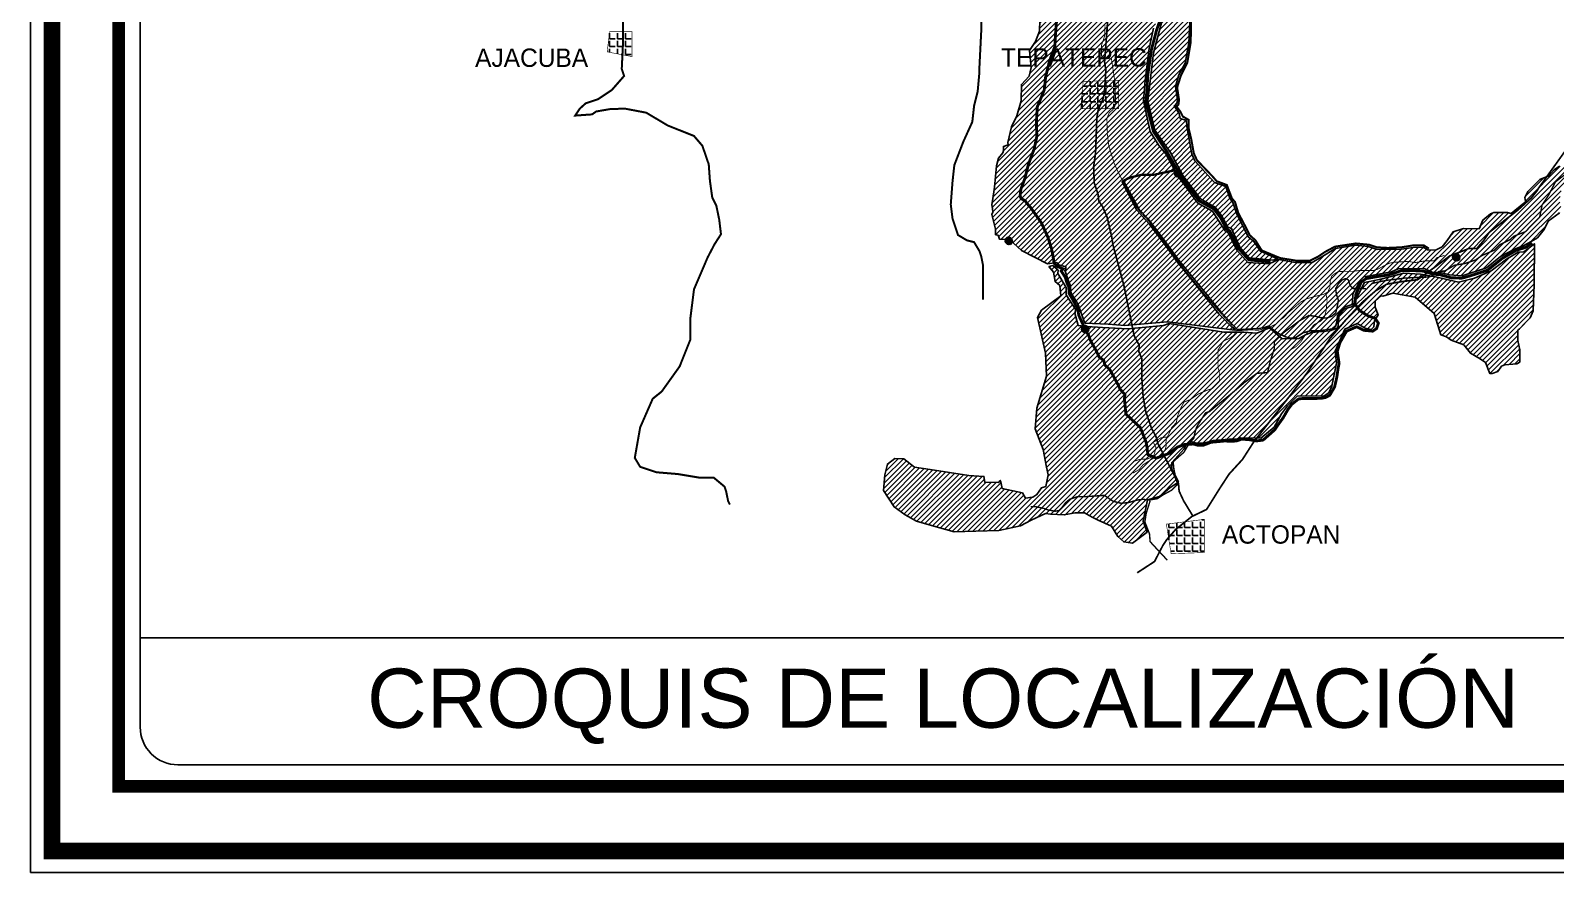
# Model space of a CAD drawing. Header units: millimetres. Extents: x 466933 to 471722, y 2222002 to 2227696.
# Drawn here: x 466933 to 467665, y 2222002 to 2222406 of the extents above; entities that cross this region are included whole.
import ezdxf

# ---------------------------------------------------------------- set-up
doc = ezdxf.new("R2010")
doc.units = ezdxf.units.MM
doc.header["$MEASUREMENT"] = 0
doc.linetypes.add('DASHED2', pattern=[0.375, 0.25, -0.125])
doc.layers.add('CROQUIS', color=7, linetype='Continuous')
doc.layers.add('ediplan', color=7, linetype='Continuous')
doc.styles.add('LETRERITO', font='arial.ttf')
pattern_1 = [(45, (467441.8328, 2222504.3395), (-1.21534, 1.21534), [])]
pattern_2 = [(0, (467441.8328, 2222504.3395), (0, 3.78125), [2.75, -1.03125]), (90, (467441.8328, 2222504.3395), (-3.78125, 2e-16), [2.75, -1.03125])]

msp = doc.modelspace()

# ---------------------------------------------------------------- hatches: boundary and pattern name
at = {"layer": 'CROQUIS', "linetype": 'Continuous'}
h = msp.add_hatch(dxfattribs=at)
h.set_pattern_fill('ANSI31', color=91, scale=13.75, style=0)
h.set_pattern_definition(pattern_1)
h.paths.add_polyline_path([(467457.72, 2222334.33), (467460.78, 2222335.92), (467466.17, 2222337.14), (467472.17, 2222337.14), (467482.32, 2222339.34), (467478.16, 2222347.04), (467474.86, 2222351.08), (467470.69, 2222357.76), (467467.51, 2222372.43), (467468.25, 2222382.46), (467470.1, 2222397.58), (467472.3, 2222407.24), (467474.26, 2222411.64), (467475.2, 2222419.79), (467472.63, 2222426.39), (467469.94, 2222437.88), (467468.35, 2222442.65), (467456.72, 2222439.11), (467454.28, 2222440.33), (467452.29, 2222446.58), (467425.12, 2222432.64), (467414.84, 2222429.34), (467414.11, 2222423.35), (467413.99, 2222418.46), (467414.36, 2222417.97), (467417.66, 2222411.37), (467417.51, 2222405.88), (467415.56, 2222400.87), (467412.74, 2222396.59), (467413.6, 2222388.4), (467412.5, 2222384.24), (467408.83, 2222380.33), (467408.7, 2222372.5), (467406.59, 2222365.2), (467404.02, 2222360.06), (467402.31, 2222352.48), (467402.43, 2222351.38), (467400.23, 2222350.64), (467400.23, 2222348.69), (467399.86, 2222347.47), (467397.91, 2222345.02), (467396.92, 2222341.29), (467395.94, 2222331.01), (467394.96, 2222324.53), (467394.6, 2222322.7), (467394.96, 2222320.74), (467395.21, 2222319.15), (467394.6, 2222317.93), (467396.43, 2222310.96), (467396.43, 2222308.27), (467397.66, 2222308.03), (467398.27, 2222306.19), (467403.28, 2222305.83), (467408.94, 2222300.62), (467421.3, 2222294.26), (467425.83, 2222294.87), (467426.81, 2222293.89), (467430.24, 2222292.92), (467430.24, 2222291.82), (467429.63, 2222291.2), (467431.46, 2222285.95), (467432.32, 2222283.99), (467432.81, 2222280.2), (467435.99, 2222275.19), (467439.37, 2222265.92), (467450.51, 2222265.43), (467458.46, 2222264.7), (467479.02, 2222266.41), (467511.36, 2222262.42), (467503.65, 2222270.25), (467493.86, 2222282.6), (467483.58, 2222295.19), (467478.52, 2222302.48), (467470.2, 2222313.49), (467464.2, 2222319.97), (467457.2, 2222333.59)])
h = msp.add_hatch(dxfattribs=at)
h.set_pattern_fill('ANSI31', color=91, scale=13.75, style=0)
h.set_pattern_definition(pattern_1)
h.paths.add_polyline_path([(467497.38, 2222447.2), (467496.41, 2222441.33), (467494.81, 2222434.36), (467494.69, 2222429.11), (467489.92, 2222412.97), (467489.23, 2222400.27), (467487.51, 2222390.61), (467484.45, 2222384.86), (467482.74, 2222379.36), (467483.72, 2222373), (467483.47, 2222371.29), (467482.5, 2222370.31), (467482.13, 2222370.07), (467484.6, 2222366.41), (467485.09, 2222363.96), (467488.03, 2222362.98), (467488.27, 2222360.17), (467490.6, 2222346.85), (467492.07, 2222343.67), (467501.61, 2222333.27), (467507, 2222331.32), (467508.86, 2222325.72), (467510.57, 2222323.4), (467512.04, 2222318.63), (467517.67, 2222307.26), (467520.48, 2222305.06), (467523.54, 2222300.41), (467531.74, 2222296.74), (467529.54, 2222296.01), (467518.16, 2222297.23), (467513.75, 2222302.37), (467509.71, 2222311.17), (467507.88, 2222311.9), (467504.94, 2222317.41), (467502, 2222321.32), (467494.78, 2222325.48), (467486.27, 2222336.69), (467480.39, 2222347.69), (467472.93, 2222358.45), (467469.5, 2222372.47), (467472.19, 2222395.46), (467476.35, 2222411.2), (467477.33, 2222420.5), (467474.63, 2222427.59), (467472.3, 2222438.65), (467469.61, 2222443.67)])
h = msp.add_hatch(dxfattribs=at)
h.set_pattern_fill('ANGLE', scale=13.75, style=0)
h.set_pattern_definition(pattern_2)
h.paths.add_polyline_path([(467211.17, 2222405.61), (467221.96, 2222405.61), (467221.96, 2222393.68), (467210.03, 2222395.95)])
h = msp.add_hatch(dxfattribs=at)
h.set_pattern_fill('ANSI31', color=91, scale=13.75, style=0)
h.set_pattern_definition(pattern_1)
h.paths.add_polyline_path([(467482.47, 2222338.82), (467484.19, 2222336.01), (467493.61, 2222323.42), (467500.59, 2222319.62), (467506.58, 2222310.09), (467508.05, 2222309.35), (467512.33, 2222300.8), (467517.58, 2222294.86), (467527.74, 2222294.37), (467532.27, 2222296.45), (467540.35, 2222294.99), (467548.42, 2222294.99), (467552.71, 2222297.55), (467559.68, 2222301.71), (467569.23, 2222303.18), (467575.35, 2222302.57), (467579.63, 2222301.22), (467591.24, 2222301.36), (467596.87, 2222302.1), (467601.77, 2222302.34), (467603.72, 2222301), (467607.64, 2222300.87), (467610.82, 2222302.46), (467613.27, 2222305.52), (467616.08, 2222309.68), (467620.98, 2222311.27), (467628.57, 2222311.15), (467630.28, 2222315.3), (467633.95, 2222318.24), (467635.54, 2222318.85), (467642.15, 2222318.85), (467643.86, 2222318.36), (467649.95, 2222323.46), (467650.81, 2222324.2), (467650.44, 2222326.15), (467651.91, 2222328.96), (467657.66, 2222334.71), (467662.07, 2222336.54), (467664.64, 2222339.36), (467667.21, 2222341.07), (467668.92, 2222341.19), (467669.78, 2222341.44), (467672.71, 2222346.69), (467673.08, 2222349.99), (467676.51, 2222352.07), (467677.98, 2222354.89), (467678.4, 2222359.37), (467676.44, 2222360.47), (467675.7, 2222364.39), (467678.27, 2222370.5), (467682.31, 2222372.58), (467687.21, 2222373.56), (467690.51, 2222373.56), (467698.22, 2222378.2), (467700.06, 2222382.36), (467703.73, 2222387.5), (467709.24, 2222389.82), (467717.31, 2222390.06), (467720.01, 2222388.11), (467720.98, 2222387.01), (467722.33, 2222380.65), (467726.37, 2222376.49), (467727.96, 2222373.43), (467731.14, 2222372.95), (467734.73, 2222372.82), (467738.89, 2222374.04), (467740.85, 2222374.65), (467743.3, 2222377.22), (467743.05, 2222378.93), (467744.03, 2222379.55), (467746.97, 2222379.42), (467749.29, 2222379.06), (467750.03, 2222378.45), (467746.48, 2222374.53), (467741.46, 2222369.03), (467739.75, 2222366.34), (467738.65, 2222364.87), (467732.77, 2222364.14), (467725.89, 2222358.69), (467720.26, 2222356.24), (467719.52, 2222354.17), (467708.26, 2222353.06), (467707.04, 2222351.11), (467703.98, 2222349.15), (467700.8, 2222345.24), (467700.8, 2222342.06), (467698.6, 2222339.61), (467693.95, 2222337.05), (467690.52, 2222336.44), (467686.85, 2222337.05), (467679.99, 2222337.17), (467668.44, 2222330.63), (467667.95, 2222329.65), (467667.22, 2222324.27), (467668.08, 2222320.11), (467666.98, 2222318.64), (467661.71, 2222314.73), (467659.75, 2222310.7), (467656.57, 2222306.78), (467653.51, 2222305.07), (467649.96, 2222303.12), (467645.47, 2222301.32), (467638.86, 2222297.78), (467632.13, 2222292.4), (467620.38, 2222288.48), (467614.26, 2222288.97), (467609.85, 2222290.07), (467606.37, 2222290.18), (467602.45, 2222291.89), (467590.09, 2222292.01), (467586.54, 2222290.54), (467573.2, 2222288.1), (467571.25, 2222286.14), (467569.9, 2222283.33), (467567.9, 2222279.87), (467567.77, 2222274.73), (467564.1, 2222273.63), (467560.55, 2222269.47), (467560.31, 2222266.29), (467559.57, 2222264.21), (467558.11, 2222263.11), (467551.33, 2222262.24), (467547.66, 2222262.24), (467543.86, 2222261.14), (467540.93, 2222259.18), (467538.11, 2222258.69), (467535.66, 2222259.3), (467531.99, 2222261.02), (467527.46, 2222264.44), (467525.51, 2222263.83), (467522.94, 2222263.22), (467519.63, 2222263.09), (467514.13, 2222262.85), (467512.41, 2222262.85), (467504.7, 2222271.16), (467484.93, 2222295.34), (467476.61, 2222306.83), (467469.6, 2222315.97), (467465.43, 2222320.37), (467457.85, 2222334.06), (467460.91, 2222335.41), (467466.54, 2222336.88), (467472.41, 2222336.75)])
h = msp.add_hatch(dxfattribs=at)
h.set_pattern_fill('ANGLE', scale=13.75, style=0)
h.set_pattern_definition(pattern_2)
h.paths.add_polyline_path([(467438.48, 2222381.76), (467455.53, 2222382.33), (467455.53, 2222368.7), (467437.35, 2222368.7)])
h = msp.add_hatch(dxfattribs=at)
h.set_pattern_fill('ANSI31', scale=1.375, style=0)
h.set_pattern_definition([(45, (467911.66662, 2222175.3093), (-0.12153398, 0.12153398), [])])
edge = h.paths.add_edge_path()
edge.add_arc((467484.01, 2222337.73), 1.92, 0, 360)
h = msp.add_hatch(dxfattribs=at)
h.set_pattern_fill('ANSI31', color=91, scale=13.75, style=0)
h.set_pattern_definition(pattern_1)
h.paths.add_polyline_path([(467422, 2222293.03), (467424.29, 2222290.36), (467425.05, 2222285.78), (467427.35, 2222283.87), (467427.73, 2222278.91), (467418.56, 2222272.04), (467416.65, 2222268.6), (467420.47, 2222251.43), (467420.85, 2222240.36), (467416.27, 2222225.09), (467415.5, 2222215.17), (467419.32, 2222205.24), (467420.85, 2222196.84), (467421.62, 2222193.03), (467420.55, 2222187.46), (467418.43, 2222186.82), (467416.31, 2222183.65), (467414.4, 2222182.37), (467413.98, 2222182.37), (467410.8, 2222181.95), (467409.31, 2222184.49), (467399.56, 2222186.61), (467398.92, 2222189.79), (467398.71, 2222190.42), (467397.86, 2222189.36), (467391.29, 2222189.58), (467390.87, 2222192.33), (467383.66, 2222192.75), (467365, 2222195.72), (467357.5, 2222196.77), (467352.41, 2222200.79), (467348.17, 2222201), (467344.57, 2222198.25), (467343.3, 2222193.17), (467342.66, 2222185.54), (467347.75, 2222177.7), (467353.05, 2222173.89), (467358.56, 2222170.92), (467365.77, 2222168.8), (467376.58, 2222165.84), (467386.97, 2222166.05), (467398, 2222166.47), (467408.39, 2222168.59), (467413.47, 2222171.35), (467420.47, 2222174.52), (467422.8, 2222174.31), (467429.38, 2222173.89), (467434.68, 2222174.95), (467439.13, 2222174.95), (467441.43, 2222173.63), (467443.12, 2222172.57), (467445.67, 2222171.3), (467452.03, 2222168.55), (467455.21, 2222163.46), (467457.96, 2222160.92), (467462.2, 2222160.29), (467469.2, 2222165.58), (467467.29, 2222170.88), (467469.41, 2222181.05), (467475.14, 2222182.74), (467480.23, 2222186.98), (467483.83, 2222189.31), (467481.07, 2222195.88), (467481.07, 2222199.05), (467487.01, 2222205.62), (467488.07, 2222207.95), (467489.55, 2222209.22), (467492.95, 2222208.37), (467496.34, 2222208.37), (467501, 2222209.64), (467508.64, 2222210.28), (467512.03, 2222210.28), (467514.15, 2222210.92), (467523.79, 2222210.67), (467530.16, 2222215.97), (467533.76, 2222222.32), (467536.52, 2222226.14), (467541.18, 2222230.8), (467554.11, 2222231.01), (467556.45, 2222232.49), (467557.93, 2222235.67), (467560.05, 2222246.68), (467559.41, 2222252.4), (467564.08, 2222263), (467570.01, 2222265.75), (467573.83, 2222263.42), (467576.8, 2222262.78), (467578.07, 2222264.05), (467578.28, 2222267.02), (467580.08, 2222269.84), (467578.59, 2222273.44), (467578.59, 2222276.41), (467581.56, 2222278.95), (467582.41, 2222278.74), (467587.07, 2222280.22), (467597.88, 2222278.31), (467607, 2222270.48), (467610.18, 2222260.31), (467612.94, 2222259.25), (467615.06, 2222257.77), (467621.21, 2222255.43), (467624.39, 2222251.41), (467629.05, 2222248.66), (467631.6, 2222246.96), (467633.72, 2222241.67), (467634.78, 2222241.67), (467637.53, 2222242.72), (467639.23, 2222245.27), (467640.92, 2222245.9), (467646.65, 2222246.33), (467648.13, 2222247.17), (467648.13, 2222249.5), (467648.13, 2222253.1), (467647.07, 2222257.55), (467647.07, 2222262.43), (467647.92, 2222263.06), (467653.01, 2222268.36), (467654.49, 2222271.75), (467654.92, 2222284.46), (467655.13, 2222303.94), (467650.04, 2222300.13), (467647.29, 2222299.92), (467641.77, 2222296.53), (467634.35, 2222291.02), (467626.3, 2222287.42), (467618.66, 2222285.52), (467607.64, 2222288.06), (467600.43, 2222289.33), (467592.37, 2222289.75), (467581.35, 2222287), (467573.5, 2222285.3), (467570.11, 2222278.74), (467567.99, 2222273.86), (467564.27, 2222272.95), (467561.3, 2222269.77), (467560.66, 2222263.63), (467556.85, 2222262.14), (467548.16, 2222261.3), (467545.61, 2222260.45), (467542.01, 2222258.54), (467533.95, 2222258.33), (467528.01, 2222263.63), (467521.78, 2222261.07), (467515.63, 2222261.49), (467506.09, 2222261.49), (467479.8, 2222265.73), (467477.04, 2222264.67), (467459.87, 2222263.19), (467447.78, 2222263.82), (467440.36, 2222264.25), (467436.05, 2222264.74), (467434.56, 2222270.67), (467434.99, 2222272.16), (467430.32, 2222279.36), (467430.32, 2222282.96), (467426.3, 2222289.74), (467426.51, 2222291.22), (467423.96, 2222293.55)])
h = msp.add_hatch(dxfattribs=at)
h.set_pattern_fill('ANSI31', color=91, scale=13.75, style=0)
h.set_pattern_definition(pattern_1)
h.paths.add_polyline_path([(467422, 2222293.03), (467424.29, 2222290.36), (467425.05, 2222285.78), (467427.35, 2222283.87), (467427.73, 2222278.91), (467418.56, 2222272.04), (467416.65, 2222268.6), (467420.47, 2222251.43), (467420.85, 2222240.36), (467416.27, 2222225.09), (467415.5, 2222215.17), (467419.32, 2222205.24), (467420.85, 2222196.84), (467421.62, 2222193.03), (467420.55, 2222187.46), (467418.43, 2222186.82), (467416.31, 2222183.65), (467414.4, 2222182.37), (467413.98, 2222182.37), (467410.8, 2222181.95), (467409.31, 2222184.49), (467399.56, 2222186.61), (467398.92, 2222189.79), (467398.71, 2222190.42), (467397.86, 2222189.36), (467391.29, 2222189.58), (467390.87, 2222192.33), (467383.66, 2222192.75), (467365, 2222195.72), (467357.5, 2222196.77), (467352.41, 2222200.79), (467348.17, 2222201), (467344.57, 2222198.25), (467343.3, 2222193.17), (467342.66, 2222185.54), (467347.75, 2222177.7), (467353.05, 2222173.89), (467358.56, 2222170.92), (467365.77, 2222168.8), (467376.58, 2222165.84), (467386.97, 2222166.05), (467398, 2222166.47), (467408.39, 2222168.59), (467413.47, 2222171.35), (467420.47, 2222174.52), (467422.8, 2222174.31), (467429.38, 2222173.89), (467434.68, 2222174.95), (467439.13, 2222174.95), (467441.43, 2222173.63), (467443.12, 2222172.57), (467445.67, 2222171.3), (467452.03, 2222168.55), (467455.21, 2222163.46), (467457.96, 2222160.92), (467462.2, 2222160.29), (467469.2, 2222165.58), (467467.29, 2222170.88), (467469.41, 2222181.05), (467475.14, 2222182.74), (467480.23, 2222186.98), (467483.83, 2222189.31), (467481.07, 2222195.88), (467481.07, 2222199.05), (467487.01, 2222205.62), (467488.07, 2222207.95), (467489.55, 2222209.22), (467492.95, 2222208.37), (467496.34, 2222208.37), (467501, 2222209.64), (467508.64, 2222210.28), (467512.03, 2222210.28), (467514.15, 2222210.92), (467523.79, 2222210.67), (467530.16, 2222215.97), (467533.76, 2222222.32), (467536.52, 2222226.14), (467541.18, 2222230.8), (467554.11, 2222231.01), (467556.45, 2222232.49), (467557.93, 2222235.67), (467560.05, 2222246.68), (467559.41, 2222252.4), (467564.08, 2222263), (467570.01, 2222265.75), (467573.83, 2222263.42), (467576.8, 2222262.78), (467578.07, 2222264.05), (467578.28, 2222267.02), (467580.08, 2222269.84), (467578.59, 2222273.44), (467578.59, 2222276.41), (467581.56, 2222278.95), (467582.41, 2222278.74), (467587.07, 2222280.22), (467597.88, 2222278.31), (467607, 2222270.48), (467610.18, 2222260.31), (467612.94, 2222259.25), (467615.06, 2222257.77), (467621.21, 2222255.43), (467624.39, 2222251.41), (467629.05, 2222248.66), (467631.6, 2222246.96), (467633.72, 2222241.67), (467634.78, 2222241.67), (467637.53, 2222242.72), (467639.23, 2222245.27), (467640.92, 2222245.9), (467646.65, 2222246.33), (467648.13, 2222247.17), (467648.13, 2222249.5), (467648.13, 2222253.1), (467647.07, 2222257.55), (467647.07, 2222262.43), (467647.92, 2222263.06), (467653.01, 2222268.36), (467654.49, 2222271.75), (467654.92, 2222284.46), (467655.13, 2222303.94), (467650.04, 2222300.13), (467647.29, 2222299.92), (467641.77, 2222296.53), (467634.35, 2222291.02), (467626.3, 2222287.42), (467618.66, 2222285.52), (467607.64, 2222288.06), (467600.43, 2222289.33), (467592.37, 2222289.75), (467581.35, 2222287), (467573.5, 2222285.3), (467570.11, 2222278.74), (467567.99, 2222273.86), (467564.27, 2222272.95), (467561.3, 2222269.77), (467560.66, 2222263.63), (467556.85, 2222262.14), (467548.16, 2222261.3), (467545.61, 2222260.45), (467542.01, 2222258.54), (467533.95, 2222258.33), (467528.01, 2222263.63), (467521.78, 2222261.07), (467515.63, 2222261.49), (467506.09, 2222261.49), (467479.8, 2222265.73), (467477.04, 2222264.67), (467459.87, 2222263.19), (467447.78, 2222263.82), (467440.36, 2222264.25), (467436.05, 2222264.74), (467434.56, 2222270.67), (467434.99, 2222272.16), (467430.32, 2222279.36), (467430.32, 2222282.96), (467426.3, 2222289.74), (467426.51, 2222291.22), (467423.96, 2222293.55)])
h = msp.add_hatch(dxfattribs=at)
h.set_pattern_fill('ANSI31', scale=1.375, style=0)
h.set_pattern_definition([(45, (467830.40651, 2222142.93669), (-0.12153398, 0.12153398), [])])
edge = h.paths.add_edge_path()
edge.add_arc((467402.75, 2222305.35), 1.92, 0, 360)
h = msp.add_hatch(dxfattribs=at)
h.set_pattern_fill('ANSI31', scale=1.375, style=0)
h.set_pattern_definition([(45, (468045.22338, 2222135.09569), (-0.12153398, 0.12153398), [])])
edge = h.paths.add_edge_path()
edge.add_arc((467617.57, 2222297.51), 1.92, 0, 360)
h = msp.add_hatch(dxfattribs=at)
h.set_pattern_fill('ANSI31', scale=1.375, style=0)
h.set_pattern_definition([(45, (467867.11161, 2222100.57574), (-0.12153398, 0.12153398), [])])
edge = h.paths.add_edge_path()
edge.add_arc((467439.45, 2222262.99), 1.92, 0, 360)
h = msp.add_hatch(dxfattribs=at)
h.set_pattern_fill('ANGLE', scale=13.75, style=0)
h.set_pattern_definition(pattern_2)
h.paths.add_polyline_path([(467478.44, 2222169.47), (467496.62, 2222171.74), (467496.62, 2222155.85), (467480.71, 2222155.28)])

# ---------------------------------------------------------------- linework, layer by layer
at = {"layer": 'CROQUIS', "const_width": 6}
msp.add_lwpolyline([(466975.54, 2222847.75), (467780.59, 2222847.75), (467780.59, 2222043.74), (466975.54, 2222043.74)], close=True, dxfattribs=at)
at = {"layer": 'CROQUIS'}
msp.add_lwpolyline([(467003.92, 2222837.43), (467752.21, 2222837.43, -0.414214), (467770.27, 2222819.37), (467770.27, 2222072.12, -0.414214), (467752.21, 2222054.06), (467003.92, 2222054.06, -0.414214), (466985.86, 2222072.12), (466985.86, 2222819.37, -0.414214)], format="xyb", close=True, dxfattribs=at)
at = {"layer": 'CROQUIS', "color": 5, "linetype": 'DASHED2', "const_width": 0.963}
for points in [[(467389.59, 2222422.56), (467389.59, 2222419.98), (467389.59, 2222416.54), (467389.59, 2222407.08), (467389.59, 2222406.22), (467388.72, 2222389.01), (467388.72, 2222386.43), (467387.86, 2222376.96), (467386.14, 2222370.08), (467385.28, 2222362.34), (467380.98, 2222352.87), (467376.67, 2222341.69), (467375.81, 2222333.95), (467374.95, 2222322.76), (467375.81, 2222315.88), (467378.39, 2222308.14), (467382.7, 2222305.56), (467386.14, 2222304.69), (467388.72, 2222300.39), (467389.59, 2222297.81), (467390.45, 2222293.51), (467390.45, 2222285.77), (467390.45, 2222277.16)], [(467247.23, 2222357.4), (467251.67, 2222355.63), (467255.71, 2222350.93), (467258.78, 2222342), (467259.34, 2222334.18), (467260.46, 2222326.08), (467262.42, 2222322.18), (467263.81, 2222315.47), (467264.65, 2222308.5), (467261.58, 2222303.75), (467258.22, 2222297.33), (467251.7, 2222282.1), (467249.97, 2222268.33), (467249.97, 2222258.01), (467246.53, 2222249.4), (467244.81, 2222245.1), (467236.2, 2222233.06), (467231.89, 2222229.62), (467225.86, 2222215.85), (467223.28, 2222201.23), (467225.86, 2222196.92), (467233.61, 2222194.34), (467243.95, 2222193.48), (467254.28, 2222191.76), (467261.17, 2222191.76), (467266.33, 2222187.46), (467267.19, 2222184.88), (467268.06, 2222180.58), (467268.92, 2222178.86)]]:
    msp.add_lwpolyline(points, dxfattribs=at)
at = {"layer": 'CROQUIS', "color": 5, "linetype": 'Continuous'}
for points, const_width in [([(467217.55, 2222412.44), (467217.58, 2222399.46), (467217.02, 2222387.73), (467218.14, 2222384.38), (467212.27, 2222377.68), (467205.56, 2222373.21), (467199.69, 2222371.26), (467196.9, 2222368.75), (467194.67, 2222365.4), (467202.77, 2222365.96), (467204.72, 2222367.35), (467211.15, 2222368.47), (467218.42, 2222368.75), (467228.76, 2222366.79), (467239.09, 2222360.65), (467247.23, 2222357.4)], 0.963), ([(467426.21, 2222416.78), (467425.15, 2222403.64), (467424.94, 2222398.56), (467422.39, 2222391.78), (467420.48, 2222383.95), (467419.85, 2222377.81), (467417.73, 2222372.51), (467416.46, 2222369.55), (467416.05, 2222362.37), (467416.26, 2222355.38), (467414.99, 2222349.45), (467412.23, 2222342.03), (467410.53, 2222335.26), (467408.63, 2222330.17), (467408.2, 2222326.78), (467408.84, 2222325.51), (467410.75, 2222324.46), (467411.38, 2222323.4), (467413.29, 2222321.28), (467418.38, 2222314.08), (467421.56, 2222307.09), (467423.25, 2222301.79), (467423.94, 2222298.46), (467424.58, 2222294.65), (467425.85, 2222293.17), (467428.82, 2222291.9), (467427.97, 2222290.84), (467429.88, 2222287.87), (467430.73, 2222285.12), (467431.57, 2222283.43), (467431.79, 2222280.04), (467433.06, 2222277.92), (467435.81, 2222272.84), (467436.45, 2222269.45), (467440.05, 2222261.61), (467441.11, 2222260.13), (467441.96, 2222257.59), (467444.72, 2222252.71), (467446.2, 2222249.54), (467448.32, 2222248.05), (467448.96, 2222245.73), (467451.29, 2222243.61), (467455.32, 2222236.19), (467456.21, 2222234.15), (467458.55, 2222231.61), (467458.33, 2222229.7), (467458.97, 2222222.29), (467465.97, 2222215.73), (467468.72, 2222208.74), (467469.15, 2222206.2), (467469.57, 2222202.81), (467473.6, 2222201.11), (467476.35, 2222202.17), (467479.96, 2222203.44), (467482.29, 2222205.35), (467483.77, 2222206.41), (467487.16, 2222207.68), (467491.4, 2222207.89), (467493.74, 2222207.25), (467496.07, 2222207.25), (467499.88, 2222208.74), (467506.67, 2222209.37), (467509, 2222209.16), (467512.18, 2222209.37), (467514.51, 2222210.22), (467517.9, 2222210.01), (467521.72, 2222209.37), (467524.9, 2222209.8), (467530.41, 2222214.67), (467532.74, 2222218.06), (467534.44, 2222220.39), (467536.77, 2222224.41), (467538.68, 2222226.95), (467541.86, 2222229.49), (467543.76, 2222229.7), (467548.64, 2222229.7), (467552.85, 2222229.82), (467554.97, 2222230.24), (467556.88, 2222231.3), (467559.21, 2222235.32), (467560.27, 2222239.98), (467560.91, 2222244.43), (467561.33, 2222246.55), (467560.48, 2222252.27), (467561.75, 2222256.5), (467564.93, 2222262.01), (467569.81, 2222264.13), (467573.2, 2222262.43), (467577.44, 2222262.01), (467579.35, 2222263.28), (467580.2, 2222265.82), (467578.71, 2222268.15), (467575.11, 2222269.42), (467571.08, 2222271.96), (467568.96, 2222275.14), (467569.39, 2222279.59), (467570.66, 2222282.55), (467571.93, 2222285.52), (467574.26, 2222287.21), (467580.2, 2222288.27), (467584.44, 2222288.91), (467587.62, 2222289.75), (467591.22, 2222291.03), (467597.37, 2222291.03), (467601.82, 2222290.81), (467606.48, 2222289.33), (467609.66, 2222289.12), (467614.96, 2222287.64), (467620.26, 2222287.42), (467624.08, 2222288.48), (467632.56, 2222291.24), (467639.76, 2222296.96), (467646.34, 2222300.77), (467651, 2222302.25), (467653.97, 2222304.37)], 1.38), ([(467475.46, 2222411.3), (467473.73, 2222406.37), (467472.25, 2222400.69), (467471.26, 2222397.02), (467469.53, 2222384.93), (467469.03, 2222376.54), (467468.54, 2222372.1), (467472.25, 2222357.78), (467478.91, 2222347.67), (467485.34, 2222336.31), (467494.23, 2222324.47), (467501.39, 2222320.52), (467504.45, 2222316.43), (467507.16, 2222311.25), (467508.89, 2222310.01), (467513.09, 2222301.62), (467518.03, 2222296.2), (467528.4, 2222295.21)], 1.38), ([(467490.33, 2222412.14), (467490.33, 2222406.35), (467490.02, 2222399.95), (467488.5, 2222390.81), (467485.45, 2222384.71), (467483.62, 2222378.92), (467484.53, 2222372.83), (467484.23, 2222370.69), (467483.31, 2222369.78), (467485.14, 2222367.34), (467486.36, 2222364.9), (467486.97, 2222364.6), (467489.11, 2222363.38), (467489.16, 2222359.23), (467490.38, 2222354.05), (467491.6, 2222347.35), (467493.13, 2222343.99), (467500.45, 2222336.38), (467502.58, 2222333.94), (467507.47, 2222332.11), (467509.91, 2222325.71), (467511.43, 2222323.88), (467512.96, 2222318.7), (467516.01, 2222312.91), (467518.45, 2222308.03), (467521.19, 2222305.59), (467524.24, 2222300.72), (467533.09, 2222297.06), (467540.72, 2222295.84), (467547.43, 2222295.84), (467551.09, 2222297.67), (467554.75, 2222300.11), (467559.32, 2222302.54), (467569.39, 2222304.07), (467575.8, 2222303.46), (467579.46, 2222302.24), (467584.64, 2222301.94), (467591.35, 2222302.24), (467596.84, 2222303.15), (467602.03, 2222303.15), (467604.47, 2222301.63)], 0.963)]:
    msp.add_lwpolyline(points, dxfattribs=dict(at, const_width=const_width))
at = {"layer": 'CROQUIS', "linetype": 'Continuous', "const_width": 0.825}
for points in [[(467491.03, 2222173.56), (467486.71, 2222180.65), (467484.56, 2222185.27), (467484.25, 2222188.96), (467474.38, 2222208.06), (467473.46, 2222211.45), (467471.3, 2222215.45), (467468.53, 2222223.46), (467467.29, 2222230.54), (467466.68, 2222239.17), (467466.68, 2222248.71), (467465.14, 2222252.41), (467465.44, 2222255.18), (467462.98, 2222259.8), (467458.01, 2222284.09), (467452.77, 2222303.49), (467452.15, 2222307.49), (467449.99, 2222316.73), (467447.84, 2222321.66), (467445.99, 2222324.43), (467445.68, 2222327.51), (467443.83, 2222333.06), (467443.52, 2222340.76), (467444.45, 2222347.53), (467445.07, 2222364.38), (467445.69, 2222368.07), (467448.15, 2222373.62), (467448.77, 2222377.31), (467449.39, 2222387.17), (467448.77, 2222391.17), (467449.39, 2222399.18), (467450.31, 2222411.5)], [(467464.42, 2222146.12), (467464.74, 2222146.32), (467472.76, 2222151.55), (467476.76, 2222159.25), (467478.61, 2222162.02), (467482.93, 2222166.95), (467490.64, 2222173.11), (467497.73, 2222176.5), (467503.89, 2222186.35), (467508.52, 2222193.44), (467514.99, 2222200.52), (467520.54, 2222209.15), (467537.67, 2222230.94), (467546, 2222242.02), (467557.09, 2222258.66), (467564.18, 2222266.97), (467572.2, 2222275.6), (467578.98, 2222281.45), (467584.22, 2222284.53), (467591.31, 2222285.76), (467599.02, 2222286.68), (467607.03, 2222292.53), (467614.43, 2222298.08), (467622.29, 2222301.08), (467623.52, 2222301.69), (467627.53, 2222301.69), (467630.92, 2222305.7), (467633.39, 2222309.39), (467647.26, 2222320.17), (467653.73, 2222326.02), (467656.2, 2222329.1), (467657.12, 2222330.64), (467670.38, 2222349.12)]]:
    msp.add_lwpolyline(points, dxfattribs=at)
at = {"layer": 'CROQUIS', "color": 91, "linetype": 'Continuous'}
for points in [[(467489.92, 2222412.97), (467489.23, 2222400.27), (467487.51, 2222390.61), (467484.45, 2222384.86), (467482.74, 2222379.36), (467483.72, 2222373), (467483.47, 2222371.29), (467482.5, 2222370.31), (467482.13, 2222370.07), (467484.6, 2222366.41), (467485.09, 2222363.96), (467488.03, 2222362.98), (467488.27, 2222360.17), (467490.6, 2222346.85), (467492.07, 2222343.67), (467501.61, 2222333.27), (467507, 2222331.32), (467508.86, 2222325.72), (467510.57, 2222323.4), (467512.04, 2222318.63), (467517.67, 2222307.26), (467520.48, 2222305.06), (467523.54, 2222300.41), (467531.74, 2222296.74), (467529.54, 2222296.01), (467518.16, 2222297.23), (467513.75, 2222302.37), (467509.71, 2222311.17), (467507.88, 2222311.9), (467504.94, 2222317.41), (467502, 2222321.32), (467494.78, 2222325.48), (467486.27, 2222336.69), (467480.39, 2222347.69), (467472.93, 2222358.45), (467469.5, 2222372.47), (467472.19, 2222395.46), (467476.35, 2222411.2)], [(467417.66, 2222411.37), (467417.51, 2222405.88), (467415.56, 2222400.87), (467412.74, 2222396.59), (467413.6, 2222388.4), (467412.5, 2222384.24), (467408.83, 2222380.33), (467408.7, 2222372.5), (467406.59, 2222365.2), (467404.02, 2222360.06), (467402.31, 2222352.48), (467402.43, 2222351.38), (467400.23, 2222350.64), (467400.23, 2222348.69), (467399.86, 2222347.47), (467397.91, 2222345.02), (467396.92, 2222341.29), (467395.94, 2222331.01), (467394.96, 2222324.53), (467394.6, 2222322.7), (467394.96, 2222320.74), (467395.21, 2222319.15), (467394.6, 2222317.93), (467396.43, 2222310.96), (467396.43, 2222308.27), (467397.66, 2222308.03), (467398.27, 2222306.19), (467403.28, 2222305.83), (467408.94, 2222300.62), (467421.3, 2222294.26), (467425.83, 2222294.87), (467426.81, 2222293.89), (467430.24, 2222292.92), (467430.24, 2222291.82), (467429.63, 2222291.2), (467431.46, 2222285.95), (467432.32, 2222283.99), (467432.81, 2222280.2), (467435.99, 2222275.19), (467439.37, 2222265.92), (467450.51, 2222265.43), (467458.46, 2222264.7), (467479.02, 2222266.41), (467511.36, 2222262.42), (467503.65, 2222270.25), (467493.86, 2222282.6), (467483.58, 2222295.19), (467478.52, 2222302.48), (467470.2, 2222313.49), (467464.2, 2222319.97), (467457.2, 2222333.59), (467457.72, 2222334.33), (467460.78, 2222335.92), (467466.17, 2222337.14), (467472.17, 2222337.14), (467482.32, 2222339.34), (467478.16, 2222347.04), (467474.86, 2222351.08), (467470.69, 2222357.76), (467467.51, 2222372.43), (467468.25, 2222382.46), (467470.1, 2222397.58), (467472.3, 2222407.24)], [(467666.98, 2222318.64), (467661.71, 2222314.73), (467659.75, 2222310.7), (467656.57, 2222306.78), (467653.51, 2222305.07), (467649.96, 2222303.12), (467645.47, 2222301.32), (467638.86, 2222297.78), (467632.13, 2222292.4), (467620.38, 2222288.48), (467614.26, 2222288.97), (467609.85, 2222290.07), (467606.37, 2222290.18), (467602.45, 2222291.89), (467590.09, 2222292.01), (467586.54, 2222290.54), (467573.2, 2222288.1), (467571.25, 2222286.14), (467569.9, 2222283.33), (467567.9, 2222279.87), (467567.77, 2222274.73), (467564.1, 2222273.63), (467560.55, 2222269.47), (467560.31, 2222266.29), (467559.57, 2222264.21), (467558.11, 2222263.11), (467551.33, 2222262.24), (467547.66, 2222262.24), (467543.86, 2222261.14), (467540.93, 2222259.18), (467538.11, 2222258.69), (467535.66, 2222259.3), (467531.99, 2222261.02), (467527.46, 2222264.44), (467525.51, 2222263.83), (467522.94, 2222263.22), (467519.63, 2222263.09), (467514.13, 2222262.85), (467512.41, 2222262.85), (467504.7, 2222271.16), (467484.93, 2222295.34), (467476.61, 2222306.83), (467469.6, 2222315.97), (467465.43, 2222320.37), (467457.85, 2222334.06), (467460.91, 2222335.41), (467466.54, 2222336.88), (467472.41, 2222336.75), (467482.47, 2222338.82), (467484.19, 2222336.01), (467493.61, 2222323.42), (467500.59, 2222319.62), (467506.58, 2222310.09), (467508.05, 2222309.35), (467512.33, 2222300.8), (467517.58, 2222294.86), (467527.74, 2222294.37), (467532.27, 2222296.45), (467540.35, 2222294.99), (467548.42, 2222294.99), (467552.71, 2222297.55), (467559.68, 2222301.71), (467569.23, 2222303.18), (467575.35, 2222302.57), (467579.63, 2222301.22), (467591.24, 2222301.36), (467596.87, 2222302.1), (467601.77, 2222302.34), (467603.72, 2222301), (467607.64, 2222300.87), (467610.82, 2222302.46), (467613.27, 2222305.52), (467616.08, 2222309.68), (467620.98, 2222311.27), (467628.57, 2222311.15), (467630.28, 2222315.3), (467633.95, 2222318.24), (467635.54, 2222318.85), (467642.15, 2222318.85), (467643.86, 2222318.36), (467649.95, 2222323.46), (467650.81, 2222324.2), (467650.44, 2222326.15), (467651.91, 2222328.96), (467657.66, 2222334.71), (467662.07, 2222336.54), (467664.64, 2222339.36), (467667.21, 2222341.07)]]:
    msp.add_lwpolyline(points, dxfattribs=at)
at = {"layer": 'CROQUIS', "color": 7, "linetype": 'Continuous', "const_width": 0.275}
for points in [[(467211.17, 2222405.61), (467221.96, 2222405.61), (467221.96, 2222393.68), (467210.03, 2222395.95)], [(467438.48, 2222381.76), (467455.53, 2222382.33), (467455.53, 2222368.7), (467437.35, 2222368.7)], [(467478.44, 2222169.47), (467496.62, 2222171.74), (467496.62, 2222155.85), (467480.71, 2222155.28)]]:
    msp.add_lwpolyline(points, close=True, dxfattribs=at)
at = {"layer": 'CROQUIS', "color": 140, "linetype": 'DASHED2', "ltscale": 0.3}
for points, const_width in [([(467449, 2222408.79), (467448.78, 2222403.58), (467447.26, 2222399.02), (467447.26, 2222395.76), (467447.26, 2222394.02), (467449, 2222393.15), (467450.95, 2222392.72), (467452.04, 2222392.72), (467452.91, 2222387.07), (467453.78, 2222381.2), (467454, 2222374.46), (467454, 2222371.64), (467453.78, 2222369.9), (467452.69, 2222368.16), (467450.95, 2222366.64), (467449.87, 2222364.04), (467450.11, 2222356.48), (467450.54, 2222353.01), (467450.76, 2222351.05), (467453.37, 2222342.58), (467455.33, 2222338.23), (467461.64, 2222325.85), (467465.12, 2222319.98), (467469.9, 2222314.76), (467479.9, 2222301.51), (467485.34, 2222293.91), (467489.11, 2222289.16), (467495.85, 2222280.91), (467503.46, 2222271.78), (467512.16, 2222262.22), (467516.08, 2222262.44), (467519.12, 2222262.65), (467522.6, 2222262.44), (467524.99, 2222263.09), (467528.04, 2222263.96), (467531.08, 2222265.48), (467532.17, 2222266.78), (467534.78, 2222268.52), (467536.95, 2222270.91), (467540.87, 2222274.17), (467542.83, 2222275.91), (467545.44, 2222277.43), (467550, 2222278.73), (467553.7, 2222279.6), (467555.87, 2222280.69), (467556.96, 2222283.08), (467557.18, 2222286.55), (467557.83, 2222288.51), (467558.92, 2222289.38), (467560.66, 2222290.47), (467563.05, 2222290.68), (467567.83, 2222290.68), (467571.31, 2222291.12), (467574.79, 2222291.12), (467577.84, 2222291.12), (467580.01, 2222291.77), (467582.4, 2222293.07), (467585.45, 2222294.59), (467587.62, 2222295.03), (467594.74, 2222295.5), (467597.56, 2222294.85), (467602.57, 2222295.72), (467606.92, 2222295.72), (467608.22, 2222297.24), (467611.92, 2222298.33)], 0.412), ([(467574.91, 2222282.62), (467577.27, 2222284.92), (467581.08, 2222285.77), (467584.26, 2222286.4), (467589.77, 2222287.04), (467592.74, 2222287.46), (467596.56, 2222287.67), (467602.7, 2222287.88), (467605.67, 2222288.31), (467609.27, 2222290.64), (467612.03, 2222290.85), (467616.69, 2222293.6), (467621.78, 2222294.45), (467626.87, 2222296.14), (467629.84, 2222298.26), (467635.77, 2222300.8), (467638.32, 2222303.34), (467643.4, 2222305.89), (467645.31, 2222307.58), (467647.43, 2222308.43), (467650.82, 2222309.7), (467653.16, 2222312.24), (467657.61, 2222316.69), (467658.8, 2222322.55), (467661.77, 2222327), (467665.16, 2222333.56), (467675.55, 2222341.61)], 0.688), ([(467413.28, 2222177.88), (467415.5, 2222177.88), (467419.93, 2222176.93), (467421.52, 2222176.29), (467423.42, 2222175.98), (467425, 2222175.66), (467426.9, 2222175.98), (467428.17, 2222177.24), (467430.07, 2222179.78), (467431.97, 2222181.36), (467435.77, 2222182.63), (467439.57, 2222182.63), (467448.76, 2222183.26), (467450.98, 2222181.68), (467452.88, 2222180.41), (467456.68, 2222179.46), (467460.17, 2222179.78), (467464.6, 2222181.04), (467467.14, 2222181.36), (467470.3, 2222181.04), (467474.11, 2222181.68), (467476.96, 2222183.57), (467481.07, 2222185.79), (467483.93, 2222188.64), (467484.24, 2222189.9), (467482.66, 2222193.07), (467482.03, 2222195.92), (467481.71, 2222199.4), (467484.56, 2222201.93), (467486.78, 2222203.83), (467488.68, 2222207), (467490.26, 2222209.21), (467491.53, 2222210.48), (467492.16, 2222213.33), (467492.8, 2222215.54), (467493.43, 2222216.81), (467497.23, 2222222.82), (467499.13, 2222223.46), (467509.59, 2222232), (467515.92, 2222237.38), (467521.94, 2222241.81), (467527.01, 2222242.13), (467528.28, 2222247.51), (467530.27, 2222253.68), (467530.27, 2222256.85), (467534.71, 2222261.28), (467538.51, 2222264.13), (467542.31, 2222266.97), (467546.75, 2222269.51), (467549.91, 2222269.19), (467552.13, 2222268.56), (467555.3, 2222268.24), (467557.83, 2222269.19), (467559.73, 2222270.77), (467560.37, 2222273.3), (467561, 2222276.79), (467560.05, 2222279.63), (467559.73, 2222282.48), (467561, 2222284.7), (467562.9, 2222286.6), (467564.49, 2222287.23), (467565.75, 2222286.6), (467566.39, 2222284.7), (467567.02, 2222283.43), (467567.97, 2222282.48), (467569.87, 2222282.48), (467573.04, 2222282.48), (467574.94, 2222282.17)], 0.688), ([(467537.69, 2222252.89), (467540.74, 2222254.63), (467542.91, 2222256.8), (467544.22, 2222258.75), (467545.52, 2222260.71), (467547.69, 2222263.1), (467549.22, 2222265.06), (467552.48, 2222266.79), (467554.22, 2222268.53), (467555.09, 2222271.79), (467555.52, 2222275.7), (467555.52, 2222277.22), (467555.09, 2222279.83)], 0.412), ([(467511.93, 2222262.14), (467511.06, 2222260.4), (467509.33, 2222258.88), (467505.63, 2222257.14), (467504.54, 2222254.97), (467503.24, 2222253.01), (467503.24, 2222248.67), (467503.24, 2222244.54), (467503.89, 2222242.15), (467503.89, 2222239.32), (467503.89, 2222237.8), (467502.37, 2222236.28), (467500.63, 2222234.54), (467498.02, 2222233.67), (467493.88, 2222231.94), (467490.19, 2222229.33), (467486.93, 2222228.03), (467485.4, 2222225.2), (467483.88, 2222221.51), (467483.23, 2222218.25), (467481.05, 2222215.86), (467479.75, 2222213.03), (467478.88, 2222211.29), (467477.36, 2222211.08), (467475.84, 2222210.86), (467473.23, 2222209.34), (467472.14, 2222208.69), (467473.44, 2222206.3), (467473.01, 2222204.34), (467472.36, 2222202.17), (467471.92, 2222200.87), (467469.75, 2222199.56), (467467.14, 2222197.82), (467465.4, 2222195.65), (467462.35, 2222193.91)], 0.412), ([(467478.62, 2222211.01), (467478.18, 2222208.62), (467478.4, 2222207.1), (467477.75, 2222204.93), (467476.01, 2222202.54)], 0.412), ([(467471.01, 2222201.45), (467469.92, 2222201.02), (467469.05, 2222200.58), (467466.66, 2222200.58), (467465.14, 2222200.36), (467462.53, 2222199.5)], 0.412), ([(467478.89, 2222152.18), (467474.45, 2222156.93), (467470.65, 2222161.04), (467470.33, 2222164.84), (467468.12, 2222170.54), (467468.75, 2222174.65), (467470.65, 2222180.67)], 0.688)]:
    msp.add_lwpolyline(points, dxfattribs=dict(at, const_width=const_width))
at = {"layer": 'CROQUIS', "color": 91, "linetype": 'Continuous'}
msp.add_lwpolyline([(467422, 2222293.03), (467424.29, 2222290.36), (467425.05, 2222285.78), (467427.35, 2222283.87), (467427.73, 2222278.91), (467418.56, 2222272.04), (467416.65, 2222268.6), (467420.47, 2222251.43), (467420.85, 2222240.36), (467416.27, 2222225.09), (467415.5, 2222215.17), (467419.32, 2222205.24), (467420.85, 2222196.84), (467421.62, 2222193.03), (467420.55, 2222187.46), (467418.43, 2222186.82), (467416.31, 2222183.65), (467414.4, 2222182.37), (467413.98, 2222182.37), (467410.8, 2222181.95), (467409.31, 2222184.49), (467399.56, 2222186.61), (467398.92, 2222189.79), (467398.71, 2222190.42), (467397.86, 2222189.36), (467391.29, 2222189.58), (467390.87, 2222192.33), (467383.66, 2222192.75), (467365, 2222195.72), (467357.5, 2222196.77), (467352.41, 2222200.79), (467348.17, 2222201), (467344.57, 2222198.25), (467343.3, 2222193.17), (467342.66, 2222185.54), (467347.75, 2222177.7), (467353.05, 2222173.89), (467358.56, 2222170.92), (467365.77, 2222168.8), (467376.58, 2222165.84), (467386.97, 2222166.05), (467398, 2222166.47), (467408.39, 2222168.59), (467413.47, 2222171.35), (467420.47, 2222174.52), (467422.8, 2222174.31), (467429.38, 2222173.89), (467434.68, 2222174.95), (467439.13, 2222174.95), (467441.43, 2222173.63), (467443.12, 2222172.57), (467445.67, 2222171.3), (467452.03, 2222168.55), (467455.21, 2222163.46), (467457.96, 2222160.92), (467462.2, 2222160.29), (467469.2, 2222165.58), (467467.29, 2222170.88), (467469.41, 2222181.05), (467475.14, 2222182.74), (467480.23, 2222186.98), (467483.83, 2222189.31), (467481.07, 2222195.88), (467481.07, 2222199.05), (467487.01, 2222205.62), (467488.07, 2222207.95), (467489.55, 2222209.22), (467492.95, 2222208.37), (467496.34, 2222208.37), (467501, 2222209.64), (467508.64, 2222210.28), (467512.03, 2222210.28), (467514.15, 2222210.92), (467523.79, 2222210.67), (467530.16, 2222215.97), (467533.76, 2222222.32), (467536.52, 2222226.14), (467541.18, 2222230.8), (467554.11, 2222231.01), (467556.45, 2222232.49), (467557.93, 2222235.67), (467560.05, 2222246.68), (467559.41, 2222252.4), (467564.08, 2222263), (467570.01, 2222265.75), (467573.83, 2222263.42), (467576.8, 2222262.78), (467578.07, 2222264.05), (467578.28, 2222267.02), (467580.08, 2222269.84), (467578.59, 2222273.44), (467578.59, 2222276.41), (467581.56, 2222278.95), (467582.41, 2222278.74), (467587.07, 2222280.22), (467597.88, 2222278.31), (467607, 2222270.48), (467610.18, 2222260.31), (467612.94, 2222259.25), (467615.06, 2222257.77), (467621.21, 2222255.43), (467624.39, 2222251.41), (467629.05, 2222248.66), (467631.6, 2222246.96), (467633.72, 2222241.67), (467634.78, 2222241.67), (467637.53, 2222242.72), (467639.23, 2222245.27), (467640.92, 2222245.9), (467646.65, 2222246.33), (467648.13, 2222247.17), (467648.13, 2222249.5), (467648.13, 2222253.1), (467647.07, 2222257.55), (467647.07, 2222262.43), (467647.92, 2222263.06), (467653.01, 2222268.36), (467654.49, 2222271.75), (467654.92, 2222284.46), (467655.13, 2222303.94), (467650.04, 2222300.13), (467647.29, 2222299.92), (467641.77, 2222296.53), (467634.35, 2222291.02), (467626.3, 2222287.42), (467618.66, 2222285.52), (467607.64, 2222288.06), (467600.43, 2222289.33), (467592.37, 2222289.75), (467581.35, 2222287), (467573.5, 2222285.3), (467570.11, 2222278.74), (467567.99, 2222273.86), (467564.27, 2222272.95), (467561.3, 2222269.77), (467560.66, 2222263.63), (467556.85, 2222262.14), (467548.16, 2222261.3), (467545.61, 2222260.45), (467542.01, 2222258.54), (467533.95, 2222258.33), (467528.01, 2222263.63), (467521.78, 2222261.07), (467515.63, 2222261.49), (467506.09, 2222261.49), (467479.8, 2222265.73), (467477.04, 2222264.67), (467459.87, 2222263.19), (467447.78, 2222263.82), (467440.36, 2222264.25), (467436.05, 2222264.74), (467434.56, 2222270.67), (467434.99, 2222272.16), (467430.32, 2222279.36), (467430.32, 2222282.96), (467426.3, 2222289.74), (467426.51, 2222291.22), (467423.96, 2222293.55)], close=True, dxfattribs=at)
at = {"layer": 'ediplan'}
msp.add_line((466985.86, 2222114.86), (467770.27, 2222114.86), dxfattribs=at)
msp.add_lwpolyline([(466933.21, 2227695.88), (471721.69, 2227695.88), (471721.69, 2222002.41), (466933.21, 2222002.41)], close=True, dxfattribs=at)
at = {"layer": 'ediplan', "const_width": 8}
msp.add_lwpolyline([(466943.48, 2227685.62), (471711.42, 2227685.62), (471711.42, 2222012.67), (466943.48, 2222012.67)], close=True, dxfattribs=at)

# ---------------------------------------------------------------- texts
at = {"layer": 'CROQUIS', "color": 7, "linetype": 'Continuous'}
for s, p in [('AJACUBA', (467146.62, 2222388.74)), ('TEPATEPEC', (467399.04, 2222388.91)), ('ACTOPAN', (467505.07, 2222160.11))]:
    msp.add_text(s, height=8.8, dxfattribs=at).set_placement(p)
at = {"layer": 'ediplan', "color": 7, "style": 'LETRERITO'}
msp.add_text('CROQUIS DE LOCALIZACIÓN', height=28.3801, dxfattribs=at).set_placement((467094.78, 2222071.81))

doc.saveas('drawing.dxf')
